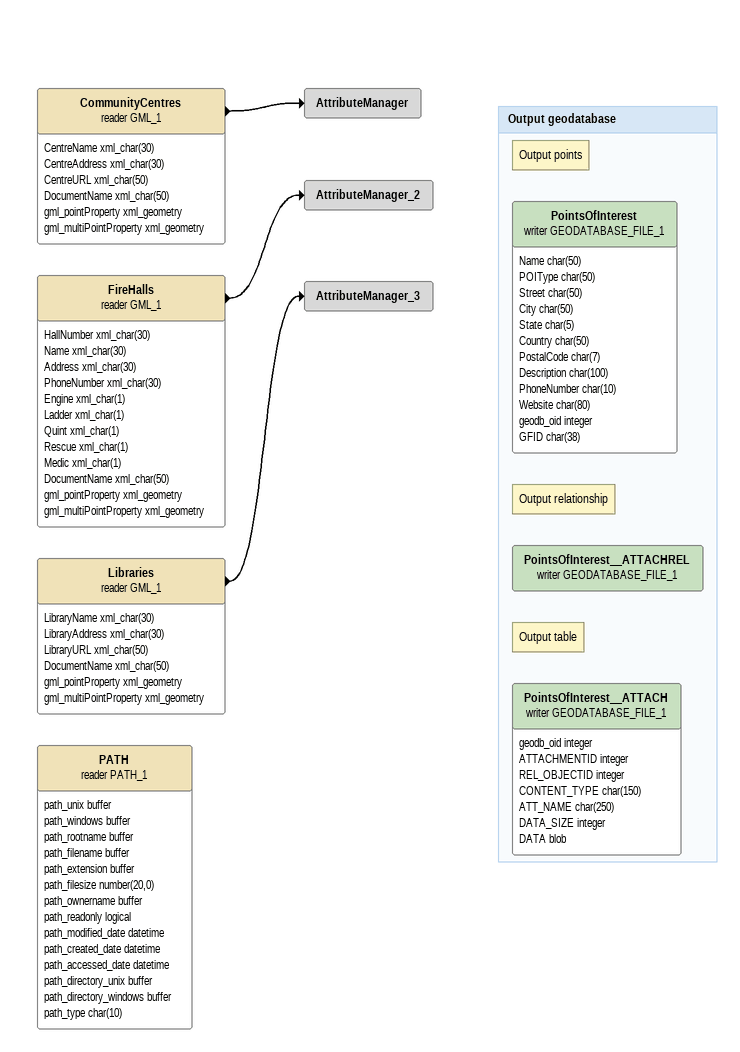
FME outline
CommunityCentres (reader GML_1)
    attributes: CentreName xml_char(30), CentreAddress xml_char(30), CentreURL xml_char(50), DocumentName xml_char(50), gml_pointProperty xml_geometry, gml_multiPointProperty xml_geometry
    -> AttributeManager
AttributeManager
FireHalls (reader GML_1)
    attributes: HallNumber xml_char(30), Name xml_char(30), Address xml_char(30), PhoneNumber xml_char(30), Engine xml_char(1), Ladder xml_char(1), Quint xml_char(1), Rescue xml_char(1), Medic xml_char(1), DocumentName xml_char(50), gml_pointProperty xml_geometry, gml_multiPointProperty xml_geometry
    -> AttributeManager_2
AttributeManager_2
Libraries (reader GML_1)
    attributes: LibraryName xml_char(30), LibraryAddress xml_char(30), LibraryURL xml_char(50), DocumentName xml_char(50), gml_pointProperty xml_geometry, gml_multiPointProperty xml_geometry
    -> AttributeManager_3
AttributeManager_3
PATH (reader PATH_1)
    attributes: path_unix buffer, path_windows buffer, path_rootname buffer, path_filename buffer, path_extension buffer, path_filesize number(20,0), path_ownername buffer, path_readonly logical, path_modified_date datetime, path_created_date datetime, path_accessed_date datetime, path_directory_unix buffer, path_directory_windows buffer, path_type char(10)

Bookmark: Output geodatabase
Note: Output points
PointsOfInterest (writer GEODATABASE_FILE_1)
    attributes: Name char(50), POIType char(50), Street char(50), City char(50), State char(5), Country char(50), PostalCode char(7), Description char(100), PhoneNumber char(10), Website char(80), geodb_oid integer, GFID char(38)
Note: Output relationship
PointsOfInterest__ATTACHREL (writer GEODATABASE_FILE_1)
Note: Output table
PointsOfInterest__ATTACH (writer GEODATABASE_FILE_1)
    attributes: geodb_oid integer, ATTACHMENTID integer, REL_OBJECTID integer, CONTENT_TYPE char(150), ATT_NAME char(250), DATA_SIZE integer, DATA blob
